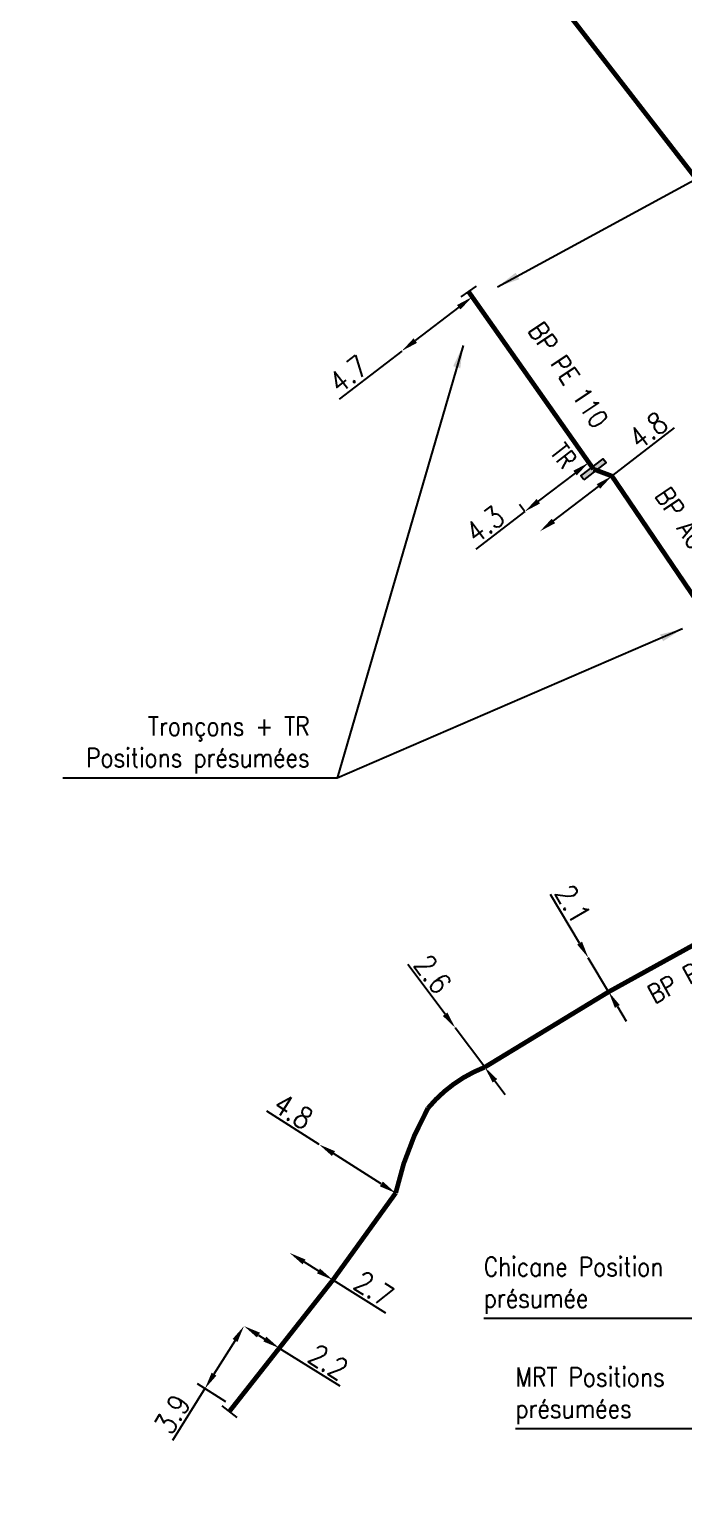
# Model space of a CAD drawing. Header units: millimetres. Extents: x 185000 to 186000, y 127990 to 129010.
# Drawn here: x 185721 to 185755.7, y 128330.5 to 128407.5 of the extents above; entities that cross this region are included whole.
import ezdxf
from ezdxf.enums import TextEntityAlignment as Align

# ---------------------------------------------------------------- set-up
doc = ezdxf.new("R2010")
doc.units = ezdxf.units.MM
doc.header["$PDMODE"] = 34
doc.linetypes.add('L_25_AP', pattern=[2000, 1000, 1000])
doc.linetypes.add('L_25_PE', pattern=[2000, 1000, 1000])
doc.layers.get('0').update_dxf_attribs({"linetype": 'CONTINUOUS'})
doc.layers.get('DEFPOINTS').update_dxf_attribs({"linetype": 'CONTINUOUS'})
doc.layers.add('L_150', color=1, linetype='CONTINUOUS')
doc.layers.add('L_340', color=7, linetype='CONTINUOUS')
doc.styles.get("Standard").update_dxf_attribs({"font": 'romans.shx', "width": 0.85})
doc.dimstyles.get("Standard").update_dxf_attribs({"dimtxt": 1.5, "dimasz": 1.2, "dimexe": 0.625, "dimexo": 0.625, "dimgap": 0.25, "dimtad": 1, "dimdec": 1, "dimzin": 0, "dimdsep": 46, "dimtxsty": 'Standard', "dimcen": -0.5, "dimadec": 0, "dimazin": 0, "dimtfac": 1, "dimtdec": 1, "dimtmove": 0, "dimatfit": 3, "dimfxl": 0, "dimtolj": 1, "dimtzin": 0, "dimarcsym": 0})

# ---------------------------------------------------------------- blocks, each defined once
blk = doc.blocks.new('L_340_19')
at = {"linetype": 'Continuous'}
blk.add_hatch(color=0, dxfattribs=at).paths.add_polyline_path([(0.125, 0.75), (-0.125, 0.75), (-0.125, -0.75), (0.125, -0.75)])
at = {"color": 0, "linetype": 'Continuous'}
blk.add_lwpolyline([(-0.125, 0.75), (0.125, 0.75), (0.125, -0.75), (-0.125, -0.75)], close=True, dxfattribs=at)
at = {"color": 0, "linetype": 'Continuous', "width": 0.75}
for tag, height, flags, p in [('TR', 1, 8, (0, 1.981)), ('DEF_LEG', 1.2, 3, (0, -5)), ('DEF_COUP', 1.2, 3, (0, -7.5)), ('DEF_TYPE', 1.2, 3, (0, -10))]:
    blk.add_attdef(tag, text='', height=height, dxfattribs=dict(at, flags=flags)).set_placement(p, align=Align.MIDDLE)
blk = doc.blocks.new('L_340_07')
at = {"color": 0, "linetype": 'Continuous', "const_width": 0.25, "flags": 128}
blk.add_lwpolyline([(0, 0), (0.35, 0)], dxfattribs=at)
at = {"color": 0, "linetype": 'Continuous', "flags": 128}
blk.add_lwpolyline([(0.35, -0.5), (0.35, 0.5)], dxfattribs=at)
at = {"color": 0, "linetype": 'Continuous', "width": 0.75, "flags": 3}
for tag, p in [('DEF_LEG', (0.723, -3.465)), ('DEF_COUP', (0.723, -5.965)), ('DEF_TYPE', (0.723, -8.465))]:
    blk.add_attdef(tag, text='', height=1.2, dxfattribs=at).set_placement(p, align=Align.MIDDLE)
blk = doc.blocks.new('*D1408')
at = {"layer": 'DEFPOINTS', "color": 0, "linetype": 'Continuous', "transparency": 16777216}
for p in [(185750.602, 128358.411), (185750.602, 128358.411), (185751.677, 128356.607)]:
    blk.add_point(p, dxfattribs=at)
at = {"layer": 'L_150', "color": 0, "linetype": 'Continuous', "lineweight": -2, "transparency": 16777216}
for p, q in [((185750.141, 128359.184), (185748.602, 128361.765)), ((185751.677, 128356.607), (185750.602, 128358.411)), ((185752.138, 128355.834), (185752.599, 128355.061))]:
    blk.add_line(p, q, dxfattribs=at)
at = {"layer": 'L_150', "color": 0, "linetype": 'Continuous', "transparency": 16777216}
for points in [[(185750.27, 128359.261), (185750.012, 128359.107), (185750.602, 128358.411)], [(185752.267, 128355.911), (185752.009, 128355.757), (185751.677, 128356.607)]]:
    blk.add_solid(points, dxfattribs=at)
at = {"layer": 'L_150', "color": 0, "linetype": 'Continuous', "transparency": 16777216, "insert": (185749.785, 128361.245), "char_height": 1.125, "attachment_point": 5, "rotation": 300.8055}
blk.add_mtext('\\A1;2.1', dxfattribs=at)
blk = doc.blocks.new('*D1409')
at = {"layer": 'DEFPOINTS', "color": 0, "linetype": 'Continuous', "transparency": 16777216}
for p in [(185743.56, 128354.703), (185743.56, 128354.703), (185745.118, 128352.622)]:
    blk.add_point(p, dxfattribs=at)
at = {"layer": 'L_150', "color": 0, "linetype": 'Continuous', "lineweight": -2, "transparency": 16777216}
for p, q in [((185743.02, 128355.424), (185741.055, 128358.048)), ((185745.118, 128352.622), (185743.56, 128354.703)), ((185745.657, 128351.901), (185746.197, 128351.181))]:
    blk.add_line(p, q, dxfattribs=at)
at = {"layer": 'L_150', "color": 0, "linetype": 'Continuous', "transparency": 16777216}
for points in [[(185743.14, 128355.514), (185742.9, 128355.334), (185743.56, 128354.703)], [(185745.777, 128351.991), (185745.537, 128351.812), (185745.118, 128352.622)]]:
    blk.add_solid(points, dxfattribs=at)
at = {"layer": 'L_150', "color": 0, "linetype": 'Continuous', "transparency": 16777216, "insert": (185742.369, 128357.546), "char_height": 1.125, "attachment_point": 5, "rotation": 306.82125}
blk.add_mtext('\\A1;2.6', dxfattribs=at)
blk = doc.blocks.new('*D1411')
at = {"layer": 'DEFPOINTS', "color": 0, "linetype": 'Continuous', "transparency": 16777216}
for p in [(185736.35, 128348.536), (185736.35, 128348.536), (185740.404, 128345.966)]:
    blk.add_point(p, dxfattribs=at)
at = {"layer": 'L_150', "color": 0, "linetype": 'Continuous', "lineweight": -2, "transparency": 16777216}
for p, q in [((185736.35, 128348.536), (185733.581, 128350.291)), ((185739.644, 128346.448), (185737.11, 128348.054))]:
    blk.add_line(p, q, dxfattribs=at)
at = {"layer": 'L_150', "color": 0, "linetype": 'Continuous', "transparency": 16777216}
for points in [[(185737.191, 128348.181), (185737.03, 128347.927), (185736.35, 128348.536)], [(185739.724, 128346.575), (185739.564, 128346.321), (185740.404, 128345.966)]]:
    blk.add_solid(points, dxfattribs=at)
at = {"layer": 'L_150', "color": 0, "linetype": 'Continuous', "transparency": 16777216, "insert": (185734.987, 128350.288), "char_height": 1.125, "attachment_point": 5, "rotation": 327.63009}
blk.add_mtext('\\A1;4.8', dxfattribs=at)
blk = doc.blocks.new('*D1412')
at = {"layer": 'DEFPOINTS', "color": 0, "linetype": 'Continuous', "transparency": 16777216}
for p in [(185734.792, 128342.799), (185734.792, 128342.799), (185737.082, 128341.368)]:
    blk.add_point(p, dxfattribs=at)
at = {"layer": 'L_150', "color": 0, "linetype": 'Continuous', "lineweight": -2, "transparency": 16777216}
for p, q in [((185735.555, 128342.322), (185736.318, 128341.845)), ((185737.082, 128341.368), (185739.863, 128339.632))]:
    blk.add_line(p, q, dxfattribs=at)
at = {"layer": 'L_150', "color": 0, "linetype": 'Continuous', "transparency": 16777216}
for points in [[(185735.634, 128342.449), (185735.475, 128342.195), (185734.792, 128342.799)], [(185736.398, 128341.972), (185736.239, 128341.718), (185737.082, 128341.368)]]:
    blk.add_solid(points, dxfattribs=at)
at = {"layer": 'L_150', "color": 0, "linetype": 'Continuous', "transparency": 16777216, "insert": (185739.251, 128340.898), "char_height": 1.125, "attachment_point": 5, "rotation": 328.01544}
blk.add_mtext('\\A1;2.7', dxfattribs=at)
blk = doc.blocks.new('*D1413')
at = {"layer": 'DEFPOINTS', "color": 0, "linetype": 'Continuous', "transparency": 16777216}
for p in [(185732.376, 128338.931), (185732.376, 128338.931), (185734.242, 128337.765)]:
    blk.add_point(p, dxfattribs=at)
at = {"layer": 'L_150', "color": 0, "linetype": 'Continuous', "lineweight": -2, "transparency": 16777216}
for p, q in [((185733.139, 128338.454), (185733.479, 128338.242)), ((185734.242, 128337.765), (185737.447, 128335.764))]:
    blk.add_line(p, q, dxfattribs=at)
at = {"layer": 'L_150', "color": 0, "linetype": 'Continuous', "transparency": 16777216}
for points in [[(185733.219, 128338.581), (185733.06, 128338.327), (185732.376, 128338.931)], [(185733.558, 128338.369), (185733.399, 128338.115), (185734.242, 128337.765)]]:
    blk.add_solid(points, dxfattribs=at)
at = {"layer": 'L_150', "color": 0, "linetype": 'Continuous', "transparency": 16777216, "insert": (185736.836, 128337.03), "char_height": 1.125, "attachment_point": 5, "rotation": 328.01544}
blk.add_mtext('\\A1;2.2', dxfattribs=at)
blk = doc.blocks.new('*D1414')
at = {"layer": 'DEFPOINTS', "color": 0, "linetype": 'Continuous', "transparency": 16777216}
for p in [(185732.376, 128338.931), (185732.376, 128338.931), (185731.814, 128334.684)]:
    blk.add_point(p, dxfattribs=at)
at = {"layer": 'L_340', "color": 0, "linetype": 'Continuous', "lineweight": -2, "transparency": 16777216}
for p, q in [((185731.899, 128338.167), (185730.787, 128336.386)), ((185731.416, 128334.932), (185729.913, 128335.871)), ((185730.31, 128335.623), (185728.598, 128332.88))]:
    blk.add_line(p, q, dxfattribs=at)
at = {"layer": 'L_340', "color": 0, "linetype": 'Continuous', "transparency": 16777216}
for points in [[(185731.772, 128338.247), (185732.027, 128338.088), (185732.376, 128338.931)], [(185730.66, 128336.465), (185730.914, 128336.307), (185730.31, 128335.623)]]:
    blk.add_solid(points, dxfattribs=at)
at = {"layer": 'L_340', "color": 0, "linetype": 'Continuous', "transparency": 16777216, "insert": (185728.579, 128334.267), "char_height": 1.125, "attachment_point": 5, "rotation": 58.01544}
blk.add_mtext('\\A1;3.9', dxfattribs=at)
blk = doc.blocks.new('*D2423')
at = {"layer": 'DEFPOINTS', "color": 0, "transparency": 16777216}
for p in [(185744.456, 128393.362), (185740.726, 128390.502), (185740.726, 128390.502)]:
    blk.add_point(p, dxfattribs=at)
at = {"layer": 'L_340', "color": 0, "lineweight": -2, "transparency": 16777216}
for p, q in [((185743.742, 128392.815), (185741.44, 128391.05)), ((185740.726, 128390.502), (185737.411, 128387.959))]:
    blk.add_line(p, q, dxfattribs=at)
at = {"layer": 'L_340', "color": 0, "transparency": 16777216}
for points in [[(185743.65, 128392.934), (185743.833, 128392.696), (185744.456, 128393.362)], [(185741.349, 128391.169), (185741.532, 128390.931), (185740.726, 128390.502)]]:
    blk.add_solid(points, dxfattribs=at)
at = {"layer": 'L_340', "color": 0, "transparency": 16777216, "insert": (185737.898, 128389.278), "char_height": 1.125, "attachment_point": 5, "rotation": 37.48754}
blk.add_mtext('\\A1;4.7', dxfattribs=at)
blk = doc.blocks.new('*D2424')
at = {"layer": 'DEFPOINTS', "color": 0, "transparency": 16777216}
for p in [(185750.613, 128384.595), (185750.877, 128384.251), (185747.505, 128381.664)]:
    blk.add_point(p, dxfattribs=at)
at = {"layer": 'L_340', "color": 0, "lineweight": -2, "transparency": 16777216}
for p, q in [((185750.592, 128384.623), (185750.328, 128384.967)), ((185749.899, 128384.047), (185747.955, 128382.556)), ((185747.241, 128382.009), (185744.639, 128380.013)), ((185747.22, 128382.036), (185746.955, 128382.381))]:
    blk.add_line(p, q, dxfattribs=at)
at = {"layer": 'L_340', "color": 0, "transparency": 16777216}
for points in [[(185749.807, 128384.166), (185749.99, 128383.928), (185750.613, 128384.595)], [(185747.863, 128382.675), (185748.046, 128382.437), (185747.241, 128382.009)]]:
    blk.add_solid(points, dxfattribs=at)
at = {"layer": 'L_340', "color": 0, "transparency": 16777216, "insert": (185745.126, 128381.332), "char_height": 1.125, "attachment_point": 5, "rotation": 37.48754}
blk.add_mtext('\\A1;4.3', dxfattribs=at)
blk = doc.blocks.new('*D2425')
at = {"layer": 'DEFPOINTS', "color": 0, "linetype": 'Continuous', "transparency": 16777216}
for p in [(185751.85, 128383.887), (185751.85, 128383.887), (185748.041, 128380.966)]:
    blk.add_point(p, dxfattribs=at)
at = {"layer": 'L_150', "color": 0, "linetype": 'Continuous', "lineweight": -2, "transparency": 16777216}
for p, q in [((185751.85, 128383.887), (185755.165, 128386.43)), ((185748.755, 128381.514), (185751.135, 128383.34))]:
    blk.add_line(p, q, dxfattribs=at)
at = {"layer": 'L_150', "color": 0, "linetype": 'Continuous', "transparency": 16777216}
for points in [[(185751.044, 128383.459), (185751.227, 128383.221), (185751.85, 128383.887)], [(185748.664, 128381.633), (185748.846, 128381.395), (185748.041, 128380.966)]]:
    blk.add_solid(points, dxfattribs=at)
at = {"layer": 'L_150', "color": 0, "linetype": 'Continuous', "transparency": 16777216, "insert": (185753.765, 128386.302), "char_height": 1.125, "attachment_point": 5, "rotation": 37.48754}
blk.add_mtext('\\A1;4.8', dxfattribs=at)

msp = doc.modelspace()

# ---------------------------------------------------------------- linework, layer by layer
at = {"layer": 'L_150', "linetype": 'L_25_AP', "const_width": 0.25, "flags": 128}
for points in [[(185721.125, 128444.998), (185721.737, 128444.188), (185723.107, 128442.372), (185725.229, 128439.56), (185733.443, 128429.213), (185748.154, 128410.122), (185762.348, 128391.835), (185769.365, 128381.549), (185772.731, 128374.79), (185774.215, 128371.565), (185779.406, 128360.485), (185784.392, 128349.561), (185789.67, 128338.892), (185793.174, 128331.345), (185793.174, 128331.345), (185793.937, 128320.488), (185794.504, 128319.546), (185797.063, 128315.291)], [(185763.143, 128364.044), (185762.91, 128364.525), (185762.817, 128364.719), (185758.034, 128374.786), (185751.85, 128383.887), (185750.877, 128384.251)]]:
    msp.add_lwpolyline(points, dxfattribs=at)
at = {"layer": 'L_150', "linetype": 'L_25_PE', "const_width": 0.25, "flags": 128}
msp.add_lwpolyline([(185750.877, 128384.251), (185744.456, 128393.362)], dxfattribs=at)
at = {"layer": 'L_150', "linetype": 'L_25_PE', "ltscale": 0.5, "const_width": 0.25, "flags": 128}
msp.add_lwpolyline([(185731.814, 128334.684), (185734.242, 128337.765), (185737.082, 128341.368), (185740.404, 128345.966, -0.072757), (185742.112, 128350.455, -0.127058), (185745.118, 128352.622), (185751.677, 128356.607), (185761.43, 128361.984), (185762.732, 128361.955), (185763.885, 128362.514)], format="xyb", dxfattribs=at)

# ---------------------------------------------------------------- block references
at = {"layer": 'L_340', "rotation": 125.083721451497}
msp.add_blockref('L_340_07', (185744.456, 128393.362), dxfattribs=at)
at = {"layer": 'L_340'}
ref = msp.add_blockref('L_340_19', (185750.877, 128384.251), dxfattribs=dict(at, rotation=127.4875384196871))
ref.add_attrib('TR', 'TR', dxfattribs={"layer": '0', "color": 0, "linetype": 'Continuous', "height": 1, "rotation": 307.56716, "width": 0.75}).set_placement((185749.285, 128384.966), align=Align.MIDDLE)
at = {"layer": 'L_340', "ltscale": 0.5, "rotation": 231.758420560108}
msp.add_blockref('L_340_07', (185731.814, 128334.684), dxfattribs=at)

# ---------------------------------------------------------------- texts
at = {"layer": 'L_150', "linetype": 'Continuous', "width": 0.85}
for s, rotation, p in [('BP PE 110', 303.63172, (185749.547, 128389.235)), ('BP AC 100', 303.63172, (185756.243, 128380.514)), ('BP PE 110', 28.86812, (185756.636, 128357.904))]:
    msp.add_text(s, height=1, rotation=rotation, dxfattribs=at).set_placement(p, align=Align.MIDDLE)
at = {"layer": 'L_150', "linetype": 'Continuous', "char_height": 1}
for s, insert, attachment_point in [('Tronçons + TR\\PPositions présumées', (185735.852, 128369.658), 6), ('Chicane Position\\Pprésumée ', (185745.064, 128341.074), 4)]:
    msp.add_mtext(s, dxfattribs=dict(at, insert=insert, attachment_point=attachment_point))
at = {"layer": 'L_340', "linetype": 'Continuous', "insert": (185746.742, 128335.238), "char_height": 1, "attachment_point": 4}
msp.add_mtext('MRT Positions\\Pprésumées', dxfattribs=at)

# ---------------------------------------------------------------- dimensions: what is measured, and where the dimension line sits
at = {"layer": 'L_150', "linetype": 'Continuous'}
for base, p1, p2, angle, override, picture, middle in [((185751.85, 128383.887), (185748.041, 128380.966), (185751.85, 128383.887), 217.48754, {"dimscale": 0.75}, '*D2425', (185754.222, 128385.707)), ((185750.602, 128358.411), (185751.677, 128356.607), (185750.602, 128358.411), 300.8055, {"dimscale": 0.75, "dimlfac": 1, "dimlunit": 2, "dimatfit": 0}, '*D1408', (185749.141, 128360.861)), ((185743.56, 128354.703), (185745.118, 128352.622), (185743.56, 128354.703), 306.82125, {"dimscale": 0.75, "dimlfac": 1, "dimlunit": 2, "dimatfit": 0}, '*D1409', (185741.768, 128357.096)), ((185736.35, 128348.536), (185740.404, 128345.966), (185736.35, 128348.536), 327.63009, {"dimscale": 0.75}, '*D1411', (185734.585, 128349.655)), ((185734.792, 128342.799), (185737.082, 128341.368), (185734.792, 128342.799), 328.01544, {"dimscale": 0.75}, '*D1412', (185738.854, 128340.262)), ((185732.376, 128338.931), (185734.242, 128337.765), (185732.376, 128338.931), 328.01544, {"dimscale": 0.75}, '*D1413', (185736.438, 128336.394))]:
    dim = msp.add_linear_dim(base=base, p1=p1, p2=p2, angle=angle, dimstyle='Standard', override=override, dxfattribs=at)
    dim.commit()
    dim.dimension.update_dxf_attribs({"geometry": picture, "text_midpoint": middle, "dimtype": 160})
at = {"layer": 'L_340'}
for base, p1, p2, angle, picture, middle in [((185740.726, 128390.502), (185744.456, 128393.362), (185740.726, 128390.502), 37.48754, '*D2423', (185738.354, 128388.683)), ((185750.613, 128384.595), (185747.505, 128381.664), (185750.877, 128384.251), 217.48754, '*D2424', (185745.583, 128380.737))]:
    dim = msp.add_linear_dim(base=base, p1=p1, p2=p2, angle=angle, dimstyle='Standard', override={"dimscale": 0.75}, dxfattribs=at)
    dim.commit()
    dim.dimension.update_dxf_attribs({"geometry": picture, "text_midpoint": middle, "dimtype": 160})
at = {"layer": 'L_340', "linetype": 'Continuous'}
dim = msp.add_linear_dim(base=(185732.376, 128338.931), p1=(185731.814, 128334.684), p2=(185732.376, 128338.931), angle=238.01544, dimstyle='Standard', override={"dimscale": 0.75}, dxfattribs=at)
dim.commit()
dim.dimension.update_dxf_attribs({"geometry": '*D1414', "text_midpoint": (185729.216, 128333.87), "dimtype": 160})

# ---------------------------------------------------------------- leaders
at = {"layer": 'L_150', "linetype": 'Continuous', "annotation_type": 0, "has_hookline": 1, "hookline_direction": 1}
for points, text_width in [([(185743.971, 128390.792), (185737.302, 128367.908), (185736.102, 128367.908)], 13.074), ([(185762.873, 128361.522), (185756.997, 128339.324), (185755.797, 128339.324)], 10.483)]:
    msp.add_leader(points, dimstyle='Standard', dxfattribs=dict(at, text_width=text_width))
at = {"layer": 'L_150', "linetype": 'Continuous'}
msp.add_leader([(185755.581, 128375.806), (185737.302, 128367.908)], dimstyle='Standard', dxfattribs=at)
at = {"layer": 'L_340', "linetype": 'Continuous', "annotation_type": 0, "has_hookline": 1}
for points, hookline_direction, text_width in [([(185745.798, 128393.897), (185764.033, 128403.812), (185765.233, 128403.812)], 0, 11.698), ([(185763.505, 128360.226), (185756.895, 128333.488), (185755.695, 128333.488)], 1, 8.702)]:
    msp.add_leader(points, dimstyle='Standard', dxfattribs=dict(at, hookline_direction=hookline_direction, text_width=text_width))

doc.saveas('drawing.dxf')
